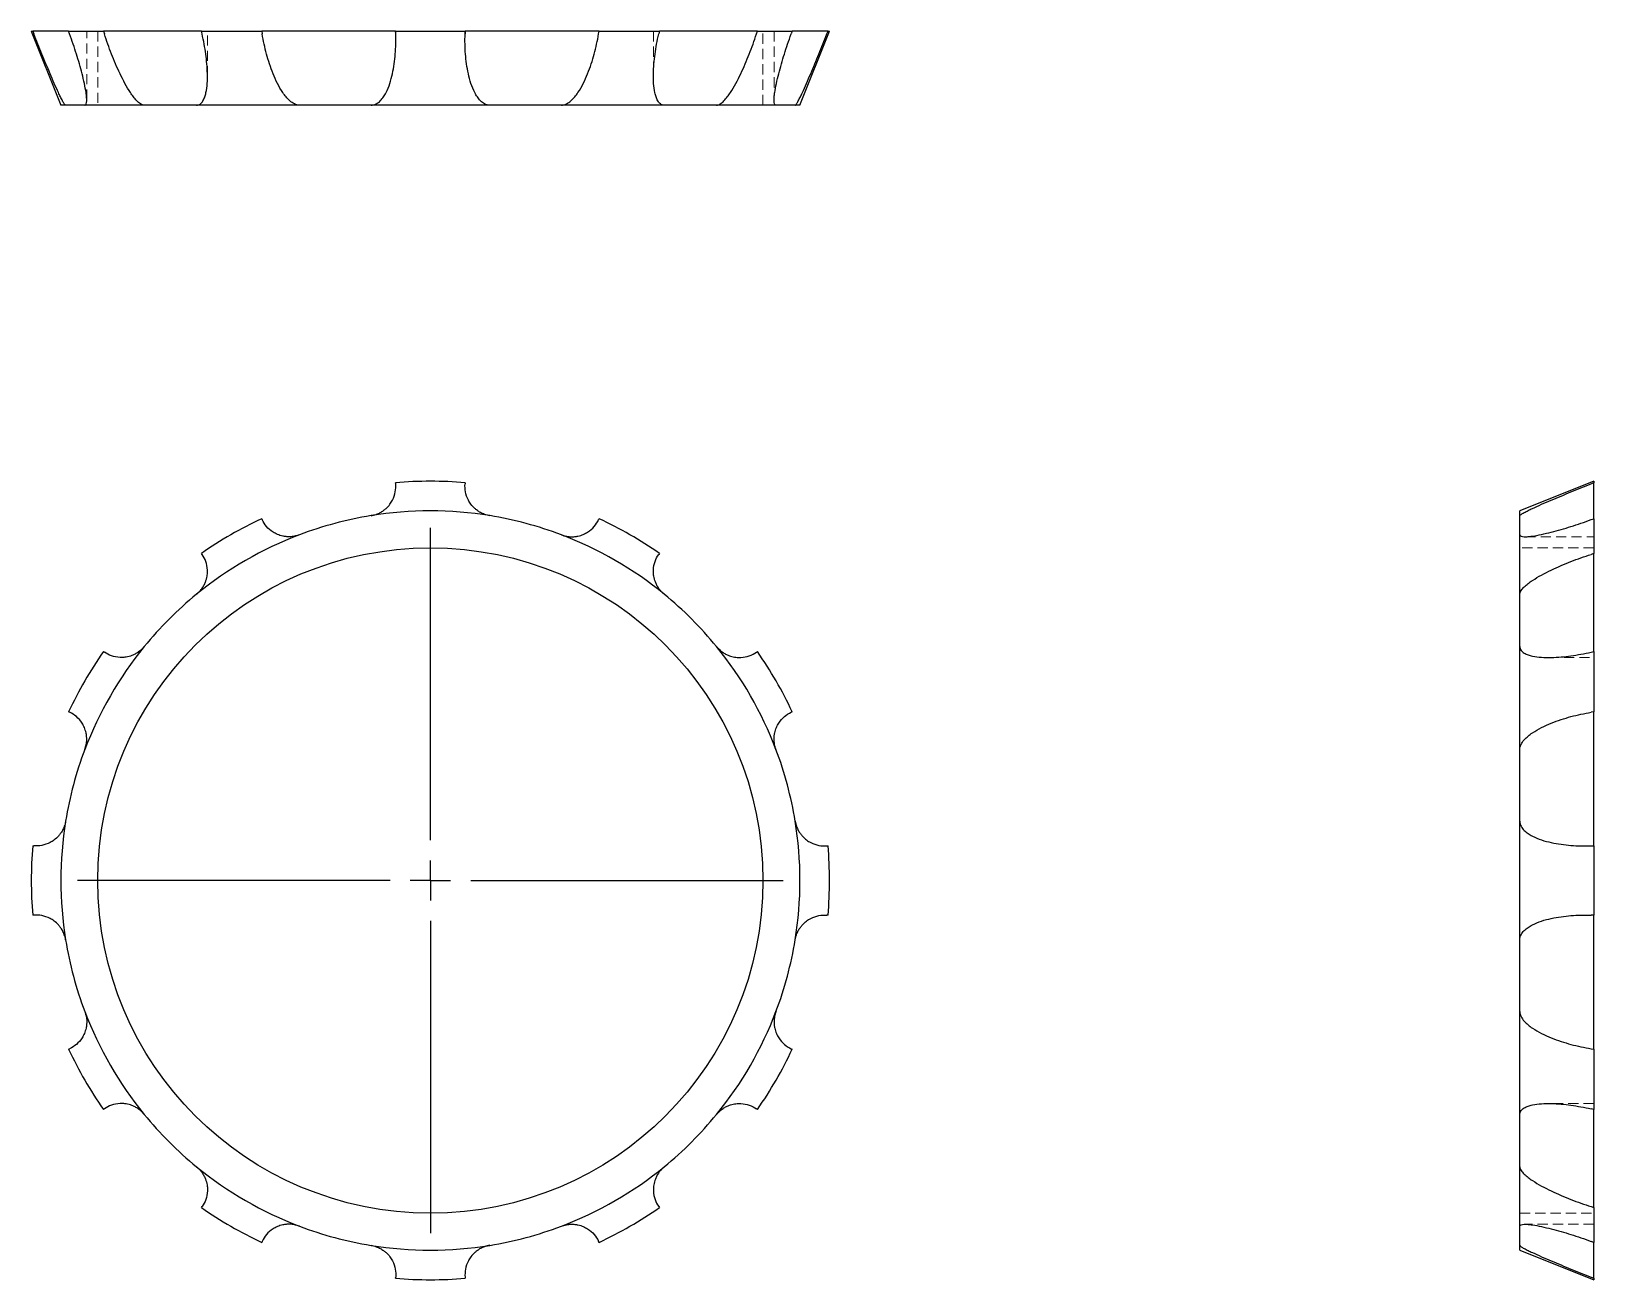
# Model space of a CAD drawing. Header units: millimetres. Extents: x 33 to 227, y 7 to 162.
import ezdxf

# ---------------------------------------------------------------- set-up
doc = ezdxf.new("R2010")
doc.units = ezdxf.units.MM
doc.linetypes.add('HIDDEN', pattern=[1.905, 1.27, -0.635])
doc.layers.add('10', color=7, linetype='Continuous')

# ---------------------------------------------------------------- blocks, each defined once
blk = doc.blocks.new('SW_CENTERMARKSYMBOL_0')
at = {"layer": '10', "color": 0}
for p, q in [((0, 5), (0, 43.77)), ((0, 0), (0, 2.5)), ((-5, 0), (-43.77, 0)), ((0, 0), (-2.5, 0)), ((0, 0), (0, -2.5)), ((0, 0), (2.5, 0)), ((5, 0), (43.77, 0)), ((0, -5), (0, -43.77))]:
    blk.add_line(p, q, dxfattribs=at)

msp = doc.modelspace()

# ---------------------------------------------------------------- linework, layer by layer
at = {"color": 7, "linetype": 'Continuous', "lineweight": 25}
for p, q in [((33.47, 162.36), (37.14, 153.19)), ((33.47, 162.36), (33.66, 162.36)), ((33.66, 162.36), (33.79, 162.02)), ((33.79, 162.36), (33.66, 162.36)), ((38.11, 162.36), (37.74, 162.36)), ((38.23, 162.02), (38.11, 162.36)), ((38.11, 162.36), (42.43, 162.36)), ((42.43, 162.36), (42.54, 162.02)), ((42.54, 162.36), (42.43, 162.36)), ((53.98, 162.36), (47.48, 162.36)), ((54.67, 162.02), (54.59, 162.36)), ((54.59, 162.36), (62.07, 162.36)), ((62.07, 162.36), (62.13, 162.02)), ((62.13, 162.36), (62.07, 162.36)), ((75.63, 162.36), (66.75, 162.36)), ((78.7, 162.02), (78.68, 162.36)), ((78.68, 162.36), (87.32, 162.36)), ((87.32, 162.36), (87.3, 162.02)), ((90.37, 162.36), (87.32, 162.36)), ((99.25, 162.36), (90.37, 162.36)), ((103.87, 162.02), (103.93, 162.36)), ((103.93, 162.36), (103.87, 162.36)), ((103.93, 162.36), (111.41, 162.36)), ((111.41, 162.36), (111.33, 162.02)), ((112.02, 162.36), (111.41, 162.36)), ((118.52, 162.36), (112.02, 162.36)), ((123.46, 162.02), (123.57, 162.36)), ((123.57, 162.36), (123.46, 162.36)), ((123.57, 162.36), (127.89, 162.36)), ((127.89, 162.36), (127.77, 162.02)), ((128.26, 162.36), (127.89, 162.36)), ((128.86, 153.19), (132.53, 162.36)), ((132.21, 162.02), (132.34, 162.36)), ((132.34, 162.36), (132.21, 162.36)), ((132.34, 162.36), (132.53, 162.36)), ((37.74, 153.19), (37.14, 153.19)), ((40.11, 153.19), (37.74, 153.19)), ((47.48, 153.19), (40.11, 153.19)), ((53.98, 153.19), (47.48, 153.19)), ((66.75, 153.19), (53.98, 153.19)), ((75.63, 153.19), (66.75, 153.19)), ((90.37, 153.19), (75.63, 153.19)), ((99.25, 153.19), (90.37, 153.19)), ((112.02, 153.19), (99.25, 153.19)), ((118.52, 153.19), (112.02, 153.19)), ((125.89, 153.19), (118.52, 153.19)), ((128.26, 153.19), (125.89, 153.19)), ((128.86, 153.19), (128.26, 153.19)), ((78.7, 106.21), (78.68, 106.34)), ((87.32, 106.34), (87.3, 106.21)), ((227.36, 106.53), (218.19, 102.86)), ((227.36, 106.34), (227.02, 106.21)), ((227.36, 106.53), (227.36, 106.34)), ((227.36, 106.21), (227.36, 106.34)), ((218.19, 102.26), (218.19, 102.86)), ((62.07, 101.89), (62.13, 101.77)), ((103.87, 101.77), (103.93, 101.89)), ((218.19, 99.89), (218.19, 102.26)), ((227.02, 101.77), (227.36, 101.89)), ((227.36, 101.89), (227.36, 102.26)), ((227.36, 101.89), (227.36, 97.57)), ((218.19, 92.52), (218.19, 99.89)), ((54.67, 97.46), (54.59, 97.57)), ((111.41, 97.57), (111.33, 97.46)), ((227.36, 97.57), (227.02, 97.46)), ((227.36, 97.46), (227.36, 97.57)), ((218.19, 86.02), (218.19, 92.52)), ((227.36, 86.02), (227.36, 92.52)), ((42.43, 85.41), (42.54, 85.33)), ((123.46, 85.33), (123.57, 85.41)), ((218.19, 73.25), (218.19, 86.02)), ((227.02, 85.33), (227.36, 85.41)), ((227.36, 85.41), (227.36, 77.93)), ((38.23, 77.87), (38.11, 77.93)), ((127.89, 77.93), (127.77, 77.87)), ((227.36, 77.93), (227.02, 77.87)), ((227.36, 77.87), (227.36, 77.93)), ((218.19, 64.37), (218.19, 73.25)), ((227.36, 64.37), (227.36, 73.25)), ((218.19, 49.63), (218.19, 64.37)), ((33.66, 61.32), (33.79, 61.3)), ((132.21, 61.3), (132.34, 61.32)), ((227.02, 61.3), (227.36, 61.32)), ((227.36, 61.32), (227.36, 52.68)), ((33.79, 52.7), (33.66, 52.68)), ((132.34, 52.68), (132.21, 52.7)), ((227.36, 52.68), (227.02, 52.7)), ((227.36, 49.63), (227.36, 52.68)), ((218.19, 40.75), (218.19, 49.63)), ((227.36, 40.75), (227.36, 49.63)), ((218.19, 27.98), (218.19, 40.75)), ((38.11, 36.07), (38.23, 36.13)), ((127.77, 36.13), (127.89, 36.07)), ((227.02, 36.13), (227.36, 36.07)), ((227.36, 36.07), (227.36, 36.13)), ((227.36, 36.07), (227.36, 28.59)), ((42.54, 28.67), (42.43, 28.59)), ((123.57, 28.59), (123.46, 28.67)), ((218.19, 21.48), (218.19, 27.98)), ((227.36, 28.59), (227.02, 28.67)), ((227.36, 27.98), (227.36, 28.59)), ((227.36, 21.48), (227.36, 27.98)), ((218.19, 14.11), (218.19, 21.48)), ((54.59, 16.43), (54.67, 16.54)), ((111.33, 16.54), (111.41, 16.43)), ((227.02, 16.54), (227.36, 16.43)), ((227.36, 16.43), (227.36, 16.54)), ((227.36, 16.43), (227.36, 12.11)), ((218.19, 11.74), (218.19, 14.11)), ((62.13, 12.23), (62.07, 12.11)), ((103.93, 12.11), (103.87, 12.23)), ((218.19, 11.14), (218.19, 11.74)), ((227.36, 12.11), (227.02, 12.23)), ((227.36, 11.74), (227.36, 12.11)), ((218.19, 11.14), (227.36, 7.47)), ((78.68, 7.66), (78.7, 7.79)), ((87.3, 7.79), (87.32, 7.66)), ((227.02, 7.79), (227.36, 7.66)), ((227.36, 7.66), (227.36, 7.79)), ((227.36, 7.66), (227.36, 7.47))]:
    msp.add_line(p, q, dxfattribs=at)
at = {"color": 7, "linetype": 'HIDDEN', "lineweight": 18}
for p, q in [((40.35, 153.87), (40.35, 162.36)), ((41.73, 162.36), (41.73, 153.19)), ((55.33, 156.77), (55.33, 162.36)), ((78.71, 161.23), (78.71, 162.36)), ((87.29, 162.36), (87.29, 161.23)), ((110.67, 162.36), (110.67, 156.77)), ((124.27, 153.19), (124.27, 162.36)), ((125.65, 162.36), (125.65, 153.87)), ((218.87, 99.65), (227.36, 99.65)), ((227.36, 98.27), (218.19, 98.27)), ((221.77, 84.67), (227.36, 84.67)), ((226.23, 61.29), (227.36, 61.29)), ((227.36, 52.71), (226.23, 52.71)), ((227.36, 29.33), (221.77, 29.33)), ((218.19, 15.73), (227.36, 15.73)), ((227.36, 14.35), (218.87, 14.35))]:
    msp.add_line(p, q, dxfattribs=at)
at = {"color": 7, "linetype": 'Continuous', "lineweight": 25, "flags": 128}
for points in [[(37.74, 162.36), (37.56, 162.36), (37.27, 162.36), (36.87, 162.36), (36.37, 162.36), (35.79, 162.36), (35.15, 162.36), (34.48, 162.36), (33.79, 162.36)], [(47.48, 162.36), (47, 162.36), (46.44, 162.36), (45.81, 162.36), (45.15, 162.36), (44.46, 162.36), (43.78, 162.36), (43.13, 162.36), (42.54, 162.36)], [(54.59, 162.36), (54.47, 162.36), (53.98, 162.36)], [(66.75, 162.36), (66.09, 162.36), (65.41, 162.36), (64.73, 162.36), (64.07, 162.36), (63.46, 162.36), (62.92, 162.36), (62.47, 162.36), (62.13, 162.36)], [(78.68, 162.36), (78.56, 162.36), (78.3, 162.36), (77.94, 162.36), (77.47, 162.36), (76.91, 162.36), (76.29, 162.36), (75.63, 162.36)], [(103.87, 162.36), (103.53, 162.36), (103.08, 162.36), (102.54, 162.36), (101.93, 162.36), (101.27, 162.36), (100.59, 162.36), (99.91, 162.36), (99.25, 162.36)], [(123.46, 162.36), (122.87, 162.36), (122.22, 162.36), (121.54, 162.36), (120.85, 162.36), (120.19, 162.36), (119.56, 162.36), (119, 162.36), (118.52, 162.36)], [(132.21, 162.36), (131.52, 162.36), (130.85, 162.36), (130.21, 162.36), (129.63, 162.36), (129.13, 162.36), (128.73, 162.36), (128.44, 162.36), (128.26, 162.36)], [(227.36, 102.26), (227.36, 102.44), (227.36, 102.73), (227.36, 103.13), (227.36, 103.63), (227.36, 104.21), (227.36, 104.85), (227.36, 105.52), (227.36, 106.21)], [(227.36, 92.52), (227.36, 93), (227.36, 93.56), (227.36, 94.19), (227.36, 94.85), (227.36, 95.54), (227.36, 96.22), (227.36, 96.87), (227.36, 97.46)], [(227.36, 85.41), (227.36, 85.53), (227.36, 86.02)], [(227.36, 73.25), (227.36, 73.91), (227.36, 74.59), (227.36, 75.27), (227.36, 75.93), (227.36, 76.54), (227.36, 77.08), (227.36, 77.53), (227.36, 77.87)], [(227.36, 61.32), (227.36, 61.44), (227.36, 61.7), (227.36, 62.06), (227.36, 62.53), (227.36, 63.09), (227.36, 63.71), (227.36, 64.37)], [(227.36, 36.13), (227.36, 36.47), (227.36, 36.92), (227.36, 37.46), (227.36, 38.07), (227.36, 38.73), (227.36, 39.41), (227.36, 40.09), (227.36, 40.75)], [(227.36, 16.54), (227.36, 17.13), (227.36, 17.78), (227.36, 18.46), (227.36, 19.15), (227.36, 19.81), (227.36, 20.44), (227.36, 21), (227.36, 21.48)], [(227.36, 7.79), (227.36, 8.48), (227.36, 9.15), (227.36, 9.79), (227.36, 10.37), (227.36, 10.87), (227.36, 11.27), (227.36, 11.56), (227.36, 11.74)]]:
    msp.add_lwpolyline(points, dxfattribs=at)
at = {"color": 7, "linetype": 'Continuous', "lineweight": 25}
msp.add_circle((83, 57), 41.27, dxfattribs=at)
for radius, start, end in [(49.53, 85, 95), (45.86, 80.752, 99.248), (49.53, 115, 125), (45.86, 99.248, 110.752), (45.86, 69.248, 80.752), (49.53, 55, 65), (45.86, 110.752, 129.248), (45.86, 50.752, 69.248), (45.86, 129.248, 140.752), (45.86, 39.248, 50.752), (49.53, 145, 155), (45.86, 140.752, 159.248), (45.86, 20.752, 39.248), (49.53, 25, 35), (45.86, 159.248, 170.752), (45.86, 9.248, 20.752), (45.86, 170.752, 189.248), (45.86, 350.752, 9.248), (49.53, 175, 185), (49.53, 355, 5), (45.86, 189.248, 200.752), (45.86, 339.248, 350.752), (45.86, 200.752, 219.248), (45.86, 320.752, 339.248), (49.53, 205, 215), (49.53, 325, 335), (45.86, 219.248, 230.752), (45.86, 309.248, 320.752), (45.86, 230.752, 249.248), (45.86, 290.752, 309.248), (49.53, 235, 245), (49.53, 295, 305), (45.86, 249.248, 260.752), (45.86, 279.248, 290.752), (45.86, 260.752, 279.248), (49.53, 265, 275)]:
    msp.add_arc((83, 57), radius, start, end, dxfattribs=at)
for points in [[(37.74, 153.19), (37.72, 153.19), (37.69, 153.2), (37.64, 153.26), (37.61, 153.3), (37.5, 153.44), (37.43, 153.58), (37.27, 153.87), (37.18, 154.04), (37.01, 154.38), (36.93, 154.56), (36.67, 155.12), (36.5, 155.5), (36.16, 156.28), (35.98, 156.68), (35.47, 157.9), (35.13, 158.71), (34.46, 160.36), (34.13, 161.19), (33.79, 162.02)], [(40.11, 153.19), (40.16, 153.19), (40.19, 153.2), (40.25, 153.26), (40.27, 153.3), (40.33, 153.44), (40.35, 153.58), (40.36, 153.87), (40.35, 154.04), (40.32, 154.38), (40.3, 154.56), (40.22, 155.12), (40.15, 155.5), (39.98, 156.28), (39.88, 156.68), (39.57, 157.9), (39.34, 158.71), (38.82, 160.36), (38.54, 161.19), (38.23, 162.02)], [(47.48, 153.19), (47.41, 153.19), (47.34, 153.2), (47.18, 153.26), (47.1, 153.3), (46.87, 153.44), (46.72, 153.58), (46.43, 153.87), (46.29, 154.04), (46.03, 154.38), (45.9, 154.56), (45.54, 155.12), (45.31, 155.5), (44.89, 156.28), (44.68, 156.68), (44.1, 157.9), (43.75, 158.71), (43.11, 160.36), (42.81, 161.19), (42.54, 162.02)], [(53.98, 153.19), (54.07, 153.19), (54.16, 153.2), (54.31, 153.26), (54.39, 153.3), (54.59, 153.44), (54.69, 153.58), (54.87, 153.87), (54.94, 154.04), (55.06, 154.38), (55.11, 154.56), (55.23, 155.12), (55.28, 155.5), (55.33, 156.28), (55.34, 156.68), (55.31, 157.9), (55.24, 158.71), (55.01, 160.36), (54.86, 161.19), (54.67, 162.02)], [(66.75, 153.19), (66.64, 153.19), (66.54, 153.2), (66.33, 153.26), (66.22, 153.3), (65.92, 153.44), (65.73, 153.58), (65.39, 153.87), (65.24, 154.04), (64.95, 154.38), (64.81, 154.56), (64.44, 155.12), (64.22, 155.5), (63.83, 156.28), (63.65, 156.68), (63.16, 157.9), (62.89, 158.71), (62.45, 160.36), (62.27, 161.19), (62.13, 162.02)], [(75.63, 153.19), (75.74, 153.19), (75.85, 153.2), (76.07, 153.26), (76.17, 153.3), (76.46, 153.44), (76.63, 153.58), (76.93, 153.87), (77.06, 154.04), (77.29, 154.38), (77.4, 154.56), (77.68, 155.12), (77.84, 155.5), (78.1, 156.28), (78.2, 156.68), (78.47, 157.9), (78.58, 158.71), (78.71, 160.36), (78.72, 161.19), (78.7, 162.02)], [(90.37, 153.19), (90.26, 153.19), (90.15, 153.2), (89.93, 153.26), (89.83, 153.3), (89.54, 153.44), (89.37, 153.58), (89.07, 153.87), (88.94, 154.04), (88.71, 154.38), (88.6, 154.56), (88.32, 155.12), (88.16, 155.5), (87.9, 156.28), (87.8, 156.68), (87.53, 157.9), (87.42, 158.71), (87.29, 160.36), (87.28, 161.19), (87.3, 162.02)], [(99.25, 153.19), (99.36, 153.19), (99.46, 153.2), (99.67, 153.26), (99.78, 153.3), (100.08, 153.44), (100.27, 153.58), (100.61, 153.87), (100.76, 154.04), (101.05, 154.38), (101.19, 154.56), (101.56, 155.12), (101.78, 155.5), (102.17, 156.28), (102.35, 156.68), (102.84, 157.9), (103.11, 158.71), (103.55, 160.36), (103.73, 161.19), (103.87, 162.02)], [(112.02, 153.19), (111.93, 153.19), (111.84, 153.2), (111.69, 153.26), (111.61, 153.3), (111.41, 153.44), (111.31, 153.58), (111.13, 153.87), (111.06, 154.04), (110.94, 154.38), (110.89, 154.56), (110.77, 155.12), (110.72, 155.5), (110.67, 156.28), (110.66, 156.68), (110.69, 157.9), (110.76, 158.71), (110.99, 160.36), (111.14, 161.19), (111.33, 162.02)], [(118.52, 153.19), (118.59, 153.19), (118.66, 153.2), (118.82, 153.26), (118.9, 153.3), (119.13, 153.44), (119.28, 153.58), (119.57, 153.87), (119.71, 154.04), (119.97, 154.38), (120.1, 154.56), (120.46, 155.12), (120.69, 155.5), (121.11, 156.28), (121.32, 156.68), (121.9, 157.9), (122.25, 158.71), (122.89, 160.36), (123.19, 161.19), (123.46, 162.02)], [(125.89, 153.19), (125.84, 153.19), (125.81, 153.2), (125.75, 153.26), (125.73, 153.3), (125.67, 153.44), (125.65, 153.58), (125.64, 153.87), (125.65, 154.04), (125.68, 154.38), (125.7, 154.56), (125.78, 155.12), (125.85, 155.5), (126.02, 156.28), (126.12, 156.68), (126.43, 157.9), (126.66, 158.71), (127.18, 160.36), (127.46, 161.19), (127.77, 162.02)], [(128.26, 153.19), (128.28, 153.19), (128.31, 153.2), (128.36, 153.26), (128.39, 153.3), (128.5, 153.44), (128.57, 153.58), (128.73, 153.87), (128.82, 154.04), (128.99, 154.38), (129.07, 154.56), (129.33, 155.12), (129.5, 155.5), (129.84, 156.28), (130.02, 156.68), (130.53, 157.9), (130.87, 158.71), (131.54, 160.36), (131.87, 161.19), (132.21, 162.02)], [(75.63, 102.26), (75.74, 102.28), (75.85, 102.31), (76.07, 102.36), (76.17, 102.39), (76.46, 102.5), (76.63, 102.57), (76.93, 102.73), (77.06, 102.82), (77.29, 102.99), (77.4, 103.07), (77.68, 103.33), (77.84, 103.5), (78.1, 103.84), (78.2, 104.02), (78.47, 104.53), (78.58, 104.87), (78.71, 105.54), (78.72, 105.87), (78.7, 106.21)], [(90.37, 102.26), (90.26, 102.28), (90.15, 102.31), (89.93, 102.36), (89.83, 102.39), (89.54, 102.5), (89.37, 102.57), (89.07, 102.73), (88.94, 102.82), (88.71, 102.99), (88.6, 103.07), (88.32, 103.33), (88.16, 103.5), (87.9, 103.84), (87.8, 104.02), (87.53, 104.53), (87.42, 104.87), (87.29, 105.54), (87.28, 105.87), (87.3, 106.21)], [(218.19, 102.26), (218.19, 102.28), (218.2, 102.31), (218.26, 102.36), (218.3, 102.39), (218.44, 102.5), (218.58, 102.57), (218.87, 102.73), (219.04, 102.82), (219.38, 102.99), (219.56, 103.07), (220.12, 103.33), (220.5, 103.5), (221.28, 103.84), (221.68, 104.02), (222.9, 104.53), (223.71, 104.87), (225.36, 105.54), (226.19, 105.87), (227.02, 106.21)], [(66.75, 99.89), (66.64, 99.84), (66.54, 99.81), (66.33, 99.75), (66.22, 99.73), (65.92, 99.67), (65.73, 99.65), (65.39, 99.64), (65.24, 99.65), (64.95, 99.68), (64.81, 99.7), (64.44, 99.78), (64.22, 99.85), (63.83, 100.02), (63.65, 100.12), (63.16, 100.43), (62.89, 100.66), (62.45, 101.18), (62.27, 101.46), (62.13, 101.77)], [(99.25, 99.89), (99.36, 99.84), (99.46, 99.81), (99.67, 99.75), (99.78, 99.73), (100.08, 99.67), (100.27, 99.65), (100.61, 99.64), (100.76, 99.65), (101.05, 99.68), (101.19, 99.7), (101.56, 99.78), (101.78, 99.85), (102.17, 100.02), (102.35, 100.12), (102.84, 100.43), (103.11, 100.66), (103.55, 101.18), (103.73, 101.46), (103.87, 101.77)], [(218.19, 99.89), (218.19, 99.84), (218.2, 99.81), (218.26, 99.75), (218.3, 99.73), (218.44, 99.67), (218.58, 99.65), (218.87, 99.64), (219.04, 99.65), (219.38, 99.68), (219.56, 99.7), (220.12, 99.78), (220.5, 99.85), (221.28, 100.02), (221.68, 100.12), (222.9, 100.43), (223.71, 100.66), (225.36, 101.18), (226.19, 101.46), (227.02, 101.77)], [(53.98, 92.52), (54.07, 92.59), (54.16, 92.66), (54.31, 92.82), (54.39, 92.9), (54.59, 93.13), (54.69, 93.28), (54.87, 93.57), (54.94, 93.71), (55.06, 93.97), (55.11, 94.1), (55.23, 94.46), (55.28, 94.69), (55.33, 95.11), (55.34, 95.32), (55.31, 95.9), (55.24, 96.25), (55.01, 96.89), (54.86, 97.19), (54.67, 97.46)], [(112.02, 92.52), (111.93, 92.59), (111.84, 92.66), (111.69, 92.82), (111.61, 92.9), (111.41, 93.13), (111.31, 93.28), (111.13, 93.57), (111.06, 93.71), (110.94, 93.97), (110.89, 94.1), (110.77, 94.46), (110.72, 94.69), (110.67, 95.11), (110.66, 95.32), (110.69, 95.9), (110.76, 96.25), (110.99, 96.89), (111.14, 97.19), (111.33, 97.46)], [(218.19, 92.52), (218.19, 92.59), (218.2, 92.66), (218.26, 92.82), (218.3, 92.9), (218.44, 93.13), (218.58, 93.28), (218.87, 93.57), (219.04, 93.71), (219.38, 93.97), (219.56, 94.1), (220.12, 94.46), (220.5, 94.69), (221.28, 95.11), (221.68, 95.32), (222.9, 95.9), (223.71, 96.25), (225.36, 96.89), (226.19, 97.19), (227.02, 97.46)], [(47.48, 86.02), (47.41, 85.93), (47.34, 85.84), (47.18, 85.69), (47.1, 85.61), (46.87, 85.41), (46.72, 85.31), (46.43, 85.13), (46.29, 85.06), (46.03, 84.94), (45.9, 84.89), (45.54, 84.77), (45.31, 84.72), (44.89, 84.67), (44.68, 84.66), (44.1, 84.69), (43.75, 84.76), (43.11, 84.99), (42.81, 85.14), (42.54, 85.33)], [(118.52, 86.02), (118.59, 85.93), (118.66, 85.84), (118.82, 85.69), (118.9, 85.61), (119.13, 85.41), (119.28, 85.31), (119.57, 85.13), (119.71, 85.06), (119.97, 84.94), (120.1, 84.89), (120.46, 84.77), (120.69, 84.72), (121.11, 84.67), (121.32, 84.66), (121.9, 84.69), (122.25, 84.76), (122.89, 84.99), (123.19, 85.14), (123.46, 85.33)], [(218.19, 86.02), (218.19, 85.93), (218.2, 85.84), (218.26, 85.69), (218.3, 85.61), (218.44, 85.41), (218.58, 85.31), (218.87, 85.13), (219.04, 85.06), (219.38, 84.94), (219.56, 84.89), (220.12, 84.77), (220.5, 84.72), (221.28, 84.67), (221.68, 84.66), (222.9, 84.69), (223.71, 84.76), (225.36, 84.99), (226.19, 85.14), (227.02, 85.33)], [(40.11, 73.25), (40.16, 73.36), (40.19, 73.46), (40.25, 73.67), (40.27, 73.78), (40.33, 74.08), (40.35, 74.27), (40.36, 74.61), (40.35, 74.76), (40.32, 75.05), (40.3, 75.19), (40.22, 75.56), (40.15, 75.78), (39.98, 76.17), (39.88, 76.35), (39.57, 76.84), (39.34, 77.11), (38.82, 77.55), (38.54, 77.73), (38.23, 77.87)], [(125.89, 73.25), (125.84, 73.36), (125.81, 73.46), (125.75, 73.67), (125.73, 73.78), (125.67, 74.08), (125.65, 74.27), (125.64, 74.61), (125.65, 74.76), (125.68, 75.05), (125.7, 75.19), (125.78, 75.56), (125.85, 75.78), (126.02, 76.17), (126.12, 76.35), (126.43, 76.84), (126.66, 77.11), (127.18, 77.55), (127.46, 77.73), (127.77, 77.87)], [(218.19, 73.25), (218.19, 73.36), (218.2, 73.46), (218.26, 73.67), (218.3, 73.78), (218.44, 74.08), (218.58, 74.27), (218.87, 74.61), (219.04, 74.76), (219.38, 75.05), (219.56, 75.19), (220.12, 75.56), (220.5, 75.78), (221.28, 76.17), (221.68, 76.35), (222.9, 76.84), (223.71, 77.11), (225.36, 77.55), (226.19, 77.73), (227.02, 77.87)], [(37.74, 64.37), (37.72, 64.26), (37.69, 64.15), (37.64, 63.93), (37.61, 63.83), (37.5, 63.54), (37.43, 63.37), (37.27, 63.07), (37.18, 62.94), (37.01, 62.71), (36.93, 62.6), (36.67, 62.32), (36.5, 62.16), (36.16, 61.9), (35.98, 61.8), (35.47, 61.53), (35.13, 61.42), (34.46, 61.29), (34.13, 61.28), (33.79, 61.3)], [(128.26, 64.37), (128.28, 64.26), (128.31, 64.15), (128.36, 63.93), (128.39, 63.83), (128.5, 63.54), (128.57, 63.37), (128.73, 63.07), (128.82, 62.94), (128.99, 62.71), (129.07, 62.6), (129.33, 62.32), (129.5, 62.16), (129.84, 61.9), (130.02, 61.8), (130.53, 61.53), (130.87, 61.42), (131.54, 61.29), (131.87, 61.28), (132.21, 61.3)], [(218.19, 64.37), (218.19, 64.26), (218.2, 64.15), (218.26, 63.93), (218.3, 63.83), (218.44, 63.54), (218.58, 63.37), (218.87, 63.07), (219.04, 62.94), (219.38, 62.71), (219.56, 62.6), (220.12, 62.32), (220.5, 62.16), (221.28, 61.9), (221.68, 61.8), (222.9, 61.53), (223.71, 61.42), (225.36, 61.29), (226.19, 61.28), (227.02, 61.3)], [(37.74, 49.63), (37.72, 49.74), (37.69, 49.85), (37.64, 50.07), (37.61, 50.17), (37.5, 50.46), (37.43, 50.63), (37.27, 50.93), (37.18, 51.06), (37.01, 51.29), (36.93, 51.4), (36.67, 51.68), (36.5, 51.84), (36.16, 52.1), (35.98, 52.2), (35.47, 52.47), (35.13, 52.58), (34.46, 52.71), (34.13, 52.72), (33.79, 52.7)], [(128.26, 49.63), (128.28, 49.74), (128.31, 49.85), (128.36, 50.07), (128.39, 50.17), (128.5, 50.46), (128.57, 50.63), (128.73, 50.93), (128.82, 51.06), (128.99, 51.29), (129.07, 51.4), (129.33, 51.68), (129.5, 51.84), (129.84, 52.1), (130.02, 52.2), (130.53, 52.47), (130.87, 52.58), (131.54, 52.71), (131.87, 52.72), (132.21, 52.7)], [(218.19, 49.63), (218.19, 49.74), (218.2, 49.85), (218.26, 50.07), (218.3, 50.17), (218.44, 50.46), (218.58, 50.63), (218.87, 50.93), (219.04, 51.06), (219.38, 51.29), (219.56, 51.4), (220.12, 51.68), (220.5, 51.84), (221.28, 52.1), (221.68, 52.2), (222.9, 52.47), (223.71, 52.58), (225.36, 52.71), (226.19, 52.72), (227.02, 52.7)], [(40.11, 40.75), (40.16, 40.64), (40.19, 40.54), (40.25, 40.33), (40.27, 40.22), (40.33, 39.92), (40.35, 39.73), (40.36, 39.39), (40.35, 39.24), (40.32, 38.95), (40.3, 38.81), (40.22, 38.44), (40.15, 38.22), (39.98, 37.83), (39.88, 37.65), (39.57, 37.16), (39.34, 36.89), (38.82, 36.45), (38.54, 36.27), (38.23, 36.13)], [(125.89, 40.75), (125.84, 40.64), (125.81, 40.54), (125.75, 40.33), (125.73, 40.22), (125.67, 39.92), (125.65, 39.73), (125.64, 39.39), (125.65, 39.24), (125.68, 38.95), (125.7, 38.81), (125.78, 38.44), (125.85, 38.22), (126.02, 37.83), (126.12, 37.65), (126.43, 37.16), (126.66, 36.89), (127.18, 36.45), (127.46, 36.27), (127.77, 36.13)], [(218.19, 40.75), (218.19, 40.64), (218.2, 40.54), (218.26, 40.33), (218.3, 40.22), (218.44, 39.92), (218.58, 39.73), (218.87, 39.39), (219.04, 39.24), (219.38, 38.95), (219.56, 38.81), (220.12, 38.44), (220.5, 38.22), (221.28, 37.83), (221.68, 37.65), (222.9, 37.16), (223.71, 36.89), (225.36, 36.45), (226.19, 36.27), (227.02, 36.13)], [(47.48, 27.98), (47.41, 28.07), (47.34, 28.16), (47.18, 28.31), (47.1, 28.39), (46.87, 28.59), (46.72, 28.69), (46.43, 28.87), (46.29, 28.94), (46.03, 29.06), (45.9, 29.11), (45.54, 29.23), (45.31, 29.28), (44.89, 29.33), (44.68, 29.34), (44.1, 29.31), (43.75, 29.24), (43.11, 29.01), (42.81, 28.86), (42.54, 28.67)], [(118.52, 27.98), (118.59, 28.07), (118.66, 28.16), (118.82, 28.31), (118.9, 28.39), (119.13, 28.59), (119.28, 28.69), (119.57, 28.87), (119.71, 28.94), (119.97, 29.06), (120.1, 29.11), (120.46, 29.23), (120.69, 29.28), (121.11, 29.33), (121.32, 29.34), (121.9, 29.31), (122.25, 29.24), (122.89, 29.01), (123.19, 28.86), (123.46, 28.67)], [(218.19, 27.98), (218.19, 28.07), (218.2, 28.16), (218.26, 28.31), (218.3, 28.39), (218.44, 28.59), (218.58, 28.69), (218.87, 28.87), (219.04, 28.94), (219.38, 29.06), (219.56, 29.11), (220.12, 29.23), (220.5, 29.28), (221.28, 29.33), (221.68, 29.34), (222.9, 29.31), (223.71, 29.24), (225.36, 29.01), (226.19, 28.86), (227.02, 28.67)], [(53.98, 21.48), (54.07, 21.41), (54.16, 21.34), (54.31, 21.18), (54.39, 21.1), (54.59, 20.87), (54.69, 20.72), (54.87, 20.43), (54.94, 20.29), (55.06, 20.03), (55.11, 19.9), (55.23, 19.54), (55.28, 19.31), (55.33, 18.89), (55.34, 18.68), (55.31, 18.1), (55.24, 17.75), (55.01, 17.11), (54.86, 16.81), (54.67, 16.54)], [(112.02, 21.48), (111.93, 21.41), (111.84, 21.34), (111.69, 21.18), (111.61, 21.1), (111.41, 20.87), (111.31, 20.72), (111.13, 20.43), (111.06, 20.29), (110.94, 20.03), (110.89, 19.9), (110.77, 19.54), (110.72, 19.31), (110.67, 18.89), (110.66, 18.68), (110.69, 18.1), (110.76, 17.75), (110.99, 17.11), (111.14, 16.81), (111.33, 16.54)], [(218.19, 21.48), (218.19, 21.41), (218.2, 21.34), (218.26, 21.18), (218.3, 21.1), (218.44, 20.87), (218.58, 20.72), (218.87, 20.43), (219.04, 20.29), (219.38, 20.03), (219.56, 19.9), (220.12, 19.54), (220.5, 19.31), (221.28, 18.89), (221.68, 18.68), (222.9, 18.1), (223.71, 17.75), (225.36, 17.11), (226.19, 16.81), (227.02, 16.54)], [(66.75, 14.11), (66.64, 14.16), (66.54, 14.19), (66.33, 14.25), (66.22, 14.27), (65.92, 14.33), (65.73, 14.35), (65.39, 14.36), (65.24, 14.35), (64.95, 14.32), (64.81, 14.3), (64.44, 14.22), (64.22, 14.15), (63.83, 13.98), (63.65, 13.88), (63.16, 13.57), (62.89, 13.34), (62.45, 12.82), (62.27, 12.54), (62.13, 12.23)], [(99.25, 14.11), (99.36, 14.16), (99.46, 14.19), (99.67, 14.25), (99.78, 14.27), (100.08, 14.33), (100.27, 14.35), (100.61, 14.36), (100.76, 14.35), (101.05, 14.32), (101.19, 14.3), (101.56, 14.22), (101.78, 14.15), (102.17, 13.98), (102.35, 13.88), (102.84, 13.57), (103.11, 13.34), (103.55, 12.82), (103.73, 12.54), (103.87, 12.23)], [(218.19, 14.11), (218.19, 14.16), (218.2, 14.19), (218.26, 14.25), (218.3, 14.27), (218.44, 14.33), (218.58, 14.35), (218.87, 14.36), (219.04, 14.35), (219.38, 14.32), (219.56, 14.3), (220.12, 14.22), (220.5, 14.15), (221.28, 13.98), (221.68, 13.88), (222.9, 13.57), (223.71, 13.34), (225.36, 12.82), (226.19, 12.54), (227.02, 12.23)], [(75.63, 11.74), (75.74, 11.72), (75.85, 11.69), (76.07, 11.64), (76.17, 11.61), (76.46, 11.5), (76.63, 11.43), (76.93, 11.27), (77.06, 11.18), (77.29, 11.01), (77.4, 10.93), (77.68, 10.67), (77.84, 10.5), (78.1, 10.16), (78.2, 9.98), (78.47, 9.47), (78.58, 9.13), (78.71, 8.46), (78.72, 8.13), (78.7, 7.79)], [(90.37, 11.74), (90.26, 11.72), (90.15, 11.69), (89.93, 11.64), (89.83, 11.61), (89.54, 11.5), (89.37, 11.43), (89.07, 11.27), (88.94, 11.18), (88.71, 11.01), (88.6, 10.93), (88.32, 10.67), (88.16, 10.5), (87.9, 10.16), (87.8, 9.98), (87.53, 9.47), (87.42, 9.13), (87.29, 8.46), (87.28, 8.13), (87.3, 7.79)], [(218.19, 11.74), (218.19, 11.72), (218.2, 11.69), (218.26, 11.64), (218.3, 11.61), (218.44, 11.5), (218.58, 11.43), (218.87, 11.27), (219.04, 11.18), (219.38, 11.01), (219.56, 10.93), (220.12, 10.67), (220.5, 10.5), (221.28, 10.16), (221.68, 9.98), (222.9, 9.47), (223.71, 9.13), (225.36, 8.46), (226.19, 8.13), (227.02, 7.79)]]:
    msp.add_open_spline(points, degree=3, knots=[0, 0, 0, 0, 0.03125, 0.03125, 0.0625, 0.0625, 0.125, 0.125, 0.1875, 0.1875, 0.25, 0.25, 0.375, 0.375, 0.5, 0.5, 0.75, 0.75, 1, 1, 1, 1], dxfattribs=at)

# ---------------------------------------------------------------- block references
at = {"layer": '10'}
msp.add_blockref('SW_CENTERMARKSYMBOL_0', (83, 57), dxfattribs=at)

doc.saveas('drawing.dxf')
